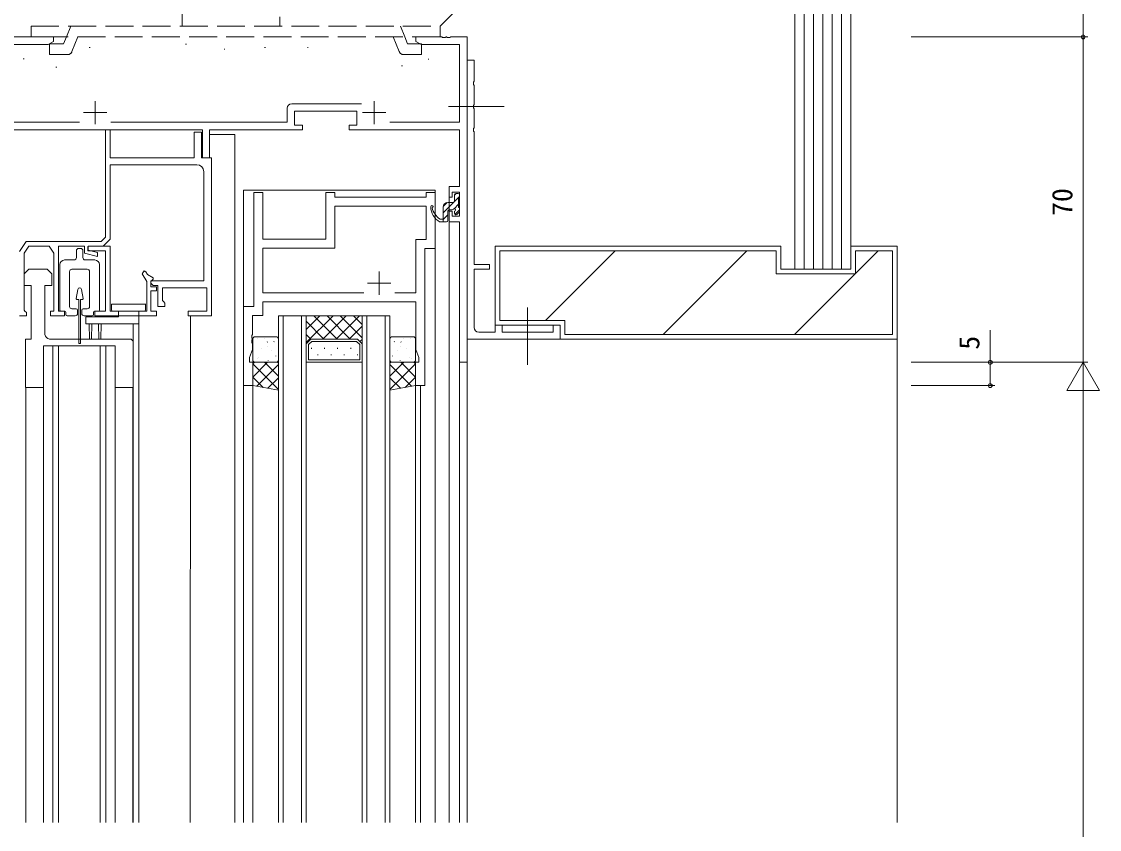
# Model space of a CAD drawing. Units: millimetres, scale not verified. Extents: x -567 to 567, y -403 to 403.
# Drawn here: x -405.8 to -173.9, y 44.7 to 218.5 of the extents above; entities that cross this region are included whole.
import ezdxf
from ezdxf.enums import TextEntityAlignment as Align

# ---------------------------------------------------------------- set-up
doc = ezdxf.new("R2010")
doc.units = ezdxf.units.MM
doc.header["$LTSCALE"] = 2
doc.linetypes.add('CHAIN2', pattern=[12, 9, -1, 1, -1])
doc.linetypes.add('DASHED3', pattern=[4, 3, -1])
for name, color, linetype, lineweight in [('0-1_USER1', 2, 'Continuous', 9), ('0-2_YKK_ZWAK', 4, 'Continuous', 9), ('0-4_YKK_12', 3, 'Continuous', 9), ('0-5_YKK_13', 3, 'Continuous', 18), ('0-6_YKK_D', 7, 'Continuous', 9), ('0-7_YSS_K', 6, 'Continuous', 9)]:
    doc.layers.add(name, color=color, linetype=linetype, lineweight=lineweight)
doc.styles.add('ＭＳ ゴシック', font='')
doc.styles.get('ＭＳ ゴシック').set_extended_font_data('MS Gothic')

msp = doc.modelspace()

# ---------------------------------------------------------------- linework, layer by layer
at = {"layer": '0-1_USER1'}
for p, q in [((-309.949, 215.156), (-309.949, 46.157)), ((-365.349, 194.151), (-359.949, 194.151)), ((-359.949, 46.157), (-359.949, 194.151)), ((-358.049, 182.156), (-316.849, 182.156)), ((-358.049, 182.156), (-358.049, 46.157)), ((-316.849, 182.156), (-316.849, 46.157)), ((-313.849, 180.956), (-313.849, 46.157)), ((-381.749, 46.157), (-381.749, 153.462)), ((-380.549, 46.157), (-380.549, 153.462)), ((-369.488, 46.157), (-369.449, 155.156)), ((-344.549, 155.156), (-350.549, 155.156)), ((-350.549, 155.156), (-350.549, 46.157)), ((-349.549, 155.156), (-349.549, 46.157)), ((-345.549, 155.156), (-345.549, 46.157)), ((-344.549, 155.156), (-344.549, 46.157)), ((-344.549, 155.054), (-344.448, 155.156)), ((-344.549, 152.226), (-341.619, 155.156)), ((-344.549, 149.398), (-338.791, 155.156)), ((-344.549, 153.965), (-340.74, 150.156)), ((-342.912, 155.156), (-337.912, 150.156)), ((-340.963, 150.156), (-335.963, 155.156)), ((-340.083, 155.156), (-335.083, 150.156)), ((-338.134, 150.156), (-333.134, 155.156)), ((-337.255, 155.156), (-332.549, 150.45)), ((-334.426, 155.156), (-332.549, 153.279)), ((-332.549, 155.156), (-332.549, 46.157)), ((-331.549, 155.156), (-331.549, 46.157)), ((-327.549, 155.156), (-327.549, 46.157)), ((-326.549, 155.156), (-326.549, 46.157)), ((-344.549, 151.136), (-343.559, 150.146)), ((-335.306, 150.156), (-332.549, 152.912)), ((-333.013, 149.62), (-332.549, 150.084)), ((-343.458, 148.27), (-343.458, 148.07)), ((-342.043, 146.855), (-342.043, 146.655)), ((-340.628, 148.27), (-340.628, 148.07)), ((-339.213, 146.855), (-339.213, 146.655)), ((-337.798, 148.27), (-337.798, 148.07)), ((-336.383, 146.855), (-336.383, 146.655)), ((-334.968, 148.27), (-334.968, 148.07)), ((-333.553, 146.855), (-333.553, 146.655)), ((-344.549, 145.156), (-332.549, 145.156)), ((-311.579, 145.656), (-311.579, 46.157)), ((-404.846, 46.157), (-404.846, 139.762)), ((-381.846, 46.157), (-381.846, 139.762)), ((-356.049, 140.656), (-356.049, 46.157)), ((-321.049, 140.656), (-321.049, 46.157)), ((-319.949, 140.156), (-319.949, 46.157))]:
    msp.add_line(p, q, dxfattribs=at)
at = {"layer": '0-1_USER1', "linetype": 'CHAIN2'}
for p, q in [((-301.957, 200.156), (-313.941, 200.156)), ((-296.948, 156.963), (-296.948, 144.593))]:
    msp.add_line(p, q, dxfattribs=at)
at = {"layer": '0-1_USER1'}
for points in [[(-326.549, 155.156), (-332.549, 155.156), (-332.549, 149.156), (-333.549, 150.156), (-343.549, 150.156), (-344.549, 149.156), (-344.549, 155.156), (-332.549, 155.156)], [(-344.049, 145.656), (-333.049, 145.656), (-333.049, 148.949), (-333.756, 149.656), (-343.342, 149.656)], [(-344.049, 145.656), (-344.049, 148.949), (-343.342, 149.656)]]:
    msp.add_lwpolyline(points, dxfattribs=at)
at = {"layer": '0-2_YKK_ZWAK', "linetype": 'DASHED3'}
for p, q in [((-350.245, 227.455), (-350.245, 217.455)), ((-396.139, 215.156), (-395.21, 217.456)), ((-323.351, 215.155), (-324.281, 217.455)), ((-315.745, 215.155), (-315.745, 217.455)), ((-315.745, 215.155), (-403.745, 215.156)), ((-394.941, 211.981), (-393.658, 215.156)), ((-324.549, 211.981), (-325.832, 215.155)), ((-395.868, 211.356), (-399.745, 211.356))]:
    msp.add_line(p, q, dxfattribs=at)
at = {"layer": '0-2_YKK_ZWAK'}
for p, q in [((-312.333, 181.456), (-312.679, 181.109)), ((-312.679, 179.856), (-312.679, 181.156)), ((-312.379, 181.456), (-311.879, 181.456)), ((-311.579, 181.156), (-311.579, 180.656)), ((-311.579, 180.795), (-315.079, 177.295)), ((-315.079, 178.556), (-315.079, 175.356)), ((-314.247, 179.541), (-315.065, 178.723)), ((-312.979, 179.556), (-314.079, 179.556)), ((-311.779, 179.181), (-312.772, 178.188)), ((-311.779, 180.456), (-311.779, 178.456)), ((-311.779, 179.923), (-311.649, 179.848)), ((-311.649, 178.408), (-311.649, 179.848)), ((-314.079, 176.881), (-315.079, 175.881)), ((-314.079, 177.656), (-314.079, 175.656)), ((-313.14, 177.956), (-313.779, 177.956)), ((-312.679, 177.156), (-312.679, 177.495)), ((-311.579, 177.967), (-312.597, 176.949)), ((-311.667, 177.444), (-312.167, 176.944)), ((-311.579, 178.256), (-311.579, 177.656)), ((-314.379, 175.356), (-315.879, 175.356)), ((-315.779, 175.956), (-315.079, 175.956)), ((-393.494, 169.661), (-393.094, 169.661)), ((-394.494, 167.161), (-396.544, 167.161)), ((-393.994, 167.661), (-393.994, 169.161)), ((-392.594, 169.161), (-392.594, 167.661)), ((-392.094, 167.161), (-390.044, 167.161)), ((-397.544, 156.362), (-397.544, 166.161)), ((-395.444, 164.661), (-395.444, 157.163)), ((-394.944, 165.161), (-391.644, 165.161)), ((-391.144, 164.661), (-391.144, 157.162)), ((-389.044, 156.361), (-389.044, 166.161)), ((-393.674, 160.833), (-394.028, 158.897)), ((-392.534, 158.897), (-392.887, 160.833)), ((-393.831, 158.661), (-393.481, 158.661)), ((-386.449, 156.462), (-386.449, 157.662)), ((-386.449, 157.662), (-379.049, 157.662)), ((-379.119, 156.462), (-379.119, 157.662)), ((-396.494, 156.162), (-397.344, 156.162)), ((-396.294, 155.462), (-396.294, 155.962)), ((-394.044, 156.663), (-394.945, 156.663)), ((-393.744, 155.662), (-393.744, 156.363)), ((-392.844, 155.661), (-392.844, 156.362)), ((-392.544, 156.662), (-391.644, 156.662)), ((-390.294, 155.461), (-390.294, 155.961)), ((-390.094, 156.161), (-389.244, 156.161)), ((-386.149, 156.162), (-379.349, 156.162)), ((-384.949, 154.962), (-384.949, 156.162)), ((-380.549, 153.462), (-380.549, 156.162)), ((-394.244, 155.162), (-395.994, 155.162)), ((-392.344, 155.161), (-390.594, 155.161)), ((-380.549, 153.462), (-391.949, 153.462)), ((-391.149, 150.162), (-391.236, 153.462)), ((-390.663, 153.462), (-390.749, 150.162)), ((-389.149, 150.162), (-389.236, 153.462)), ((-388.663, 153.462), (-388.749, 150.162)), ((-399.748, 150.162), (-382.248, 150.162)), ((-399.04, 148.662), (-399.04, 46.157)), ((-397.849, 148.662), (-397.849, 46.157)), ((-390.749, 150.162), (-391.149, 150.162)), ((-390.391, 150.162), (-390.791, 150.162)), ((-388.749, 150.162), (-389.149, 150.162)), ((-388.849, 148.662), (-388.849, 46.157)), ((-388.391, 150.162), (-388.791, 150.162)), ((-387.649, 148.662), (-387.649, 46.157)), ((-385.644, 148.662), (-385.644, 46.157)), ((-356.049, 145.656), (-356.049, 150.156)), ((-355.549, 150.656), (-351.049, 150.656)), ((-354.966, 150.208), (-354.959, 150.215)), ((-353.545, 150.316), (-353.501, 150.34)), ((-352.938, 149.475), (-352.892, 149.563)), ((-352.913, 148.486), (-352.906, 148.493)), ((-351.52, 149.582), (-351.476, 149.606)), ((-350.549, 150.156), (-350.549, 145.656)), ((-326.549, 150.156), (-326.549, 145.656)), ((-321.549, 150.656), (-326.049, 150.656)), ((-325.578, 149.582), (-325.622, 149.606)), ((-324.16, 149.475), (-324.206, 149.563)), ((-324.185, 148.486), (-324.192, 148.493)), ((-323.553, 150.316), (-323.597, 150.34)), ((-322.133, 150.208), (-322.139, 150.215)), ((-321.049, 145.656), (-321.049, 150.156)), ((-354.779, 146.235), (-354.735, 146.259)), ((-354.188, 148.125), (-354.144, 148.149)), ((-352.111, 147.692), (-352.067, 147.716)), ((-351.093, 146.503), (-351.087, 146.511)), ((-326.005, 146.503), (-326.011, 146.511)), ((-324.987, 147.692), (-325.031, 147.716)), ((-322.91, 148.125), (-322.954, 148.149)), ((-322.319, 146.235), (-322.363, 146.259)), ((-356.049, 144.812), (-355.706, 145.156)), ((-356.049, 141.984), (-352.878, 145.156)), ((-350.549, 139.312), (-356.049, 144.812)), ((-351.049, 145.156), (-355.549, 145.156)), ((-355.203, 140.002), (-350.549, 144.656)), ((-355.121, 146.02), (-355.114, 146.028)), ((-350.549, 142.141), (-353.564, 145.156)), ((-352.754, 145.501), (-352.71, 145.525)), ((-351.526, 145.156), (-351.509, 145.188)), ((-350.549, 144.969), (-350.735, 145.156)), ((-326.549, 144.969), (-326.363, 145.156)), ((-326.549, 142.141), (-323.534, 145.156)), ((-326.549, 139.312), (-321.049, 144.812)), ((-321.895, 140.002), (-326.549, 144.656)), ((-326.049, 145.156), (-321.549, 145.156)), ((-325.572, 145.156), (-325.589, 145.188)), ((-324.344, 145.501), (-324.388, 145.525)), ((-321.049, 141.984), (-324.221, 145.156)), ((-321.977, 146.02), (-321.984, 146.028)), ((-321.049, 144.812), (-321.392, 145.156)), ((-353.814, 139.749), (-356.049, 141.984)), ((-352.81, 139.567), (-350.549, 141.827)), ((-324.289, 139.567), (-326.549, 141.827)), ((-323.284, 139.749), (-321.049, 141.984)), ((-401.044, 139.762), (-404.948, 139.762))]:
    msp.add_line(p, q, dxfattribs=at)
at = {"layer": '0-2_YKK_ZWAK', "linetype": 'DASHED3'}
for points in [[(-371.245, 217.456), (-371.245, 227.456), (-350.245, 227.455)], [(-403.745, 215.156), (-403.745, 217.456), (-315.745, 217.455)], [(-399.745, 211.356), (-399.745, 213.656), (-396.745, 213.656), (-396.139, 215.156)], [(-323.622, 211.355), (-319.745, 211.355), (-319.745, 213.655), (-322.745, 213.655), (-323.351, 215.155)]]:
    msp.add_lwpolyline(points, dxfattribs=at)
at = {"layer": '0-2_YKK_ZWAK'}
for points in [[(-404.948, 139.762), (-404.948, 150.162), (-403.748, 150.162), (-403.748, 161.662), (-405.248, 161.662), (-405.25, 164.162), (-404.248, 165.162), (-400.248, 165.162), (-399.248, 164.162), (-399.248, 161.662), (-400.748, 161.662), (-400.748, 151.162)], [(-393.481, 158.661), (-393.481, 149.161), (-393.081, 149.161), (-393.081, 158.661), (-392.731, 158.661)], [(-384.949, 154.962), (-391.949, 154.962), (-391.949, 153.462)], [(-385.644, 148.662), (-401.044, 148.662), (-401.044, 46.157)], [(-382.248, 150.162), (-381.748, 149.662), (-381.748, 139.762), (-385.644, 139.762)]]:
    msp.add_lwpolyline(points, dxfattribs=at)
for points in [[(-356.049, 145.156), (-350.549, 145.156), (-350.549, 139.156), (-356.049, 140.156)], [(-321.049, 145.156), (-326.549, 145.156), (-326.549, 139.156), (-321.049, 140.156)]]:
    msp.add_lwpolyline(points, close=True, dxfattribs=at)
at = {"layer": '0-2_YKK_ZWAK', "linetype": 'DASHED3'}
for centre, start, end in [((-395.868, 212.356), 270.00087, 338.00572), ((-323.622, 212.355), 201.99428, 269.99913)]:
    msp.add_arc(centre, 1, start, end, dxfattribs=at)
at = {"layer": '0-2_YKK_ZWAK'}
for centre, radius, start, end in [((-312.379, 181.156), 0.3, 90, 180), ((-311.879, 181.156), 0.3, 0, 90), ((-317.529, 178.606), 0.25, 281.53696, 180), ((-313.782, 178.762), 4, 182.23928, 238.38315), ((-314.079, 178.556), 1, 90, 180), ((-312.979, 179.856), 0.3, 270, 0), ((-311.779, 180.656), 0.2, 270, 0), ((-313.592, 179.305), 4, 193.65276, 236.85607), ((-313.779, 177.656), 0.3, 90, 180), ((-313.14, 178.256), 0.3, 270, 326.94427), ((-312.679, 177.956), 0.25, 303.05573, 146.94427), ((-312.379, 177.495), 0.3, 123.05573, 180), ((-312.379, 177.156), 0.3, 180, 315), ((-311.779, 178.256), 0.2, 0, 90), ((-311.879, 177.656), 0.3, 315, 0), ((-314.379, 175.656), 0.3, 270, 0), ((-393.494, 169.161), 0.5, 90, 180), ((-393.094, 169.161), 0.5, 0, 90), ((-396.544, 166.161), 1, 90, 179.99997), ((-394.494, 167.661), 0.5, 270, 0), ((-392.094, 167.661), 0.5, 180, 269.99996), ((-391.904, 167.661), 0.5, 269.93603, 269.99996), ((-390.044, 166.161), 1, 359.99996, 89.99996), ((-394.944, 164.661), 0.5, 90, 179.99997), ((-391.644, 164.661), 0.5, 359.99996, 90), ((-393.281, 160.761), 0.4, 10.3411, 169.65884), ((-393.831, 158.861), 0.2, 169.65884, 270), ((-392.731, 158.861), 0.2, 270, 10.3411), ((-397.344, 156.362), 0.2, 179.99997, 269.99998), ((-396.494, 155.962), 0.2, 0, 89.99998), ((-395.994, 155.462), 0.3, 180, 269.99998), ((-394.944, 157.163), 0.5, 179.99997, 269.99997), ((-394.244, 155.662), 0.5, 269.99997, 359.99997), ((-394.044, 156.363), 0.3, 359.99997, 89.99997), ((-392.544, 156.362), 0.3, 90, 179.99997), ((-392.344, 155.661), 0.5, 179.99997, 270), ((-391.644, 157.162), 0.5, 270, 359.99996), ((-390.594, 155.461), 0.3, 270.00001, 359.99997), ((-390.094, 155.961), 0.2, 89.99999, 179.99997), ((-389.244, 156.361), 0.2, 269.99999, 359.99996), ((-386.149, 156.462), 0.3, 180, 270), ((-379.419, 156.462), 0.3, 270, 0), ((-399.748, 151.162), 1, 180, 270), ((-355.549, 150.156), 0.5, 90, 180), ((-351.049, 150.156), 0.5, 0, 90), ((-326.049, 150.156), 0.5, 90, 180), ((-321.549, 150.156), 0.5, 0, 90), ((-355.549, 145.656), 0.5, 180, 270), ((-351.049, 145.656), 0.5, 270, 0), ((-326.049, 145.656), 0.5, 180, 270), ((-321.549, 145.656), 0.5, 270, 0)]:
    msp.add_arc(centre, radius, start, end, dxfattribs=at)
at = {"layer": '0-4_YKK_12'}
for p, q in [((-237.449, 165.156), (-237.449, 322.666)), ((-235.449, 165.156), (-235.449, 322.666)), ((-233.449, 165.156), (-233.449, 322.666)), ((-231.449, 165.156), (-231.449, 322.666)), ((-229.449, 165.156), (-229.449, 322.666)), ((-315.745, 217.455), (-287.79, 245.156)), ((-370.496, 213.611), (-370.296, 213.611)), ((-391.215, 212.901), (-391.015, 212.901)), ((-362.244, 212.546), (-362.044, 212.546)), ((-353.548, 212.901), (-353.348, 212.901)), ((-344.32, 212.901), (-344.12, 212.901)), ((-405.412, 210.417), (-405.212, 210.417)), ((-324.044, 208.908), (-323.844, 208.908)), ((-318.365, 210.328), (-318.165, 210.328)), ((-398.402, 208.642), (-398.202, 208.642)), ((-302.949, 169.156), (-243.449, 169.156)), ((-302.949, 169.156), (-302.949, 154.155)), ((-293.086, 154.155), (-278.086, 169.156)), ((-267.802, 151.156), (-249.802, 169.156)), ((-243.449, 164.156), (-243.449, 169.156)), ((-239.518, 151.156), (-221.518, 169.156)), ((-226.449, 164.156), (-226.449, 169.156)), ((-226.449, 169.156), (-218.449, 169.156)), ((-218.449, 169.156), (-218.449, 151.156)), ((-226.449, 164.156), (-243.449, 164.156)), ((-288.949, 154.155), (-302.949, 154.155)), ((-288.949, 154.155), (-288.949, 151.156)), ((-218.449, 151.156), (-288.949, 151.156)), ((-217.449, 150.156), (-217.449, 46.157))]:
    msp.add_line(p, q, dxfattribs=at)
at = {"layer": '0-5_YKK_13'}
for p, q in [((-239.449, 165.156), (-239.449, 322.666)), ((-227.449, 165.156), (-227.449, 322.666)), ((-303.949, 170.156), (-242.449, 170.156)), ((-303.949, 153.156), (-303.949, 170.156)), ((-242.449, 165.156), (-242.449, 170.156)), ((-227.449, 170.156), (-217.449, 170.156)), ((-227.449, 165.156), (-227.449, 170.156)), ((-217.449, 150.156), (-217.449, 170.156)), ((-227.449, 165.156), (-242.449, 165.156)), ((-239.449, 165.156), (-227.449, 165.156)), ((-303.949, 153.156), (-289.949, 153.156)), ((-289.949, 150.156), (-289.949, 153.156)), ((-289.949, 150.156), (-217.449, 150.156))]:
    msp.add_line(p, q, dxfattribs=at)
at = {"layer": '0-6_YKK_D'}
for p, q in [((-389.949, 201.356), (-389.949, 196.356)), ((-332.641, 200.786), (-347.679, 200.786)), ((-329.949, 201.356), (-329.949, 196.356)), ((-392.449, 198.856), (-387.449, 198.856)), ((-332.449, 198.856), (-327.449, 198.856)), ((-328.849, 164.656), (-328.849, 159.656)), ((-331.349, 162.156), (-326.349, 162.156))]:
    msp.add_line(p, q, dxfattribs=at)
for points in [[(-408.319, 213.526), (-400.04, 213.526), (-398.949, 214.156), (-398.949, 215.156), (-409.949, 215.156)], [(-408.319, 195.156), (-366.849, 195.156), (-366.849, 189.156), (-365.349, 189.156), (-365.349, 195.156), (-345.349, 195.156), (-345.349, 196.156), (-347.049, 196.156), (-347.049, 199.156), (-333.649, 199.156), (-333.649, 196.156), (-335.349, 196.156), (-335.349, 195.156), (-311.579, 195.156), (-311.579, 182.956), (-313.849, 182.956), (-313.849, 180.656), (-313.149, 180.656), (-313.149, 181.756), (-311.579, 181.756), (-311.579, 176.556), (-313.149, 176.556), (-313.149, 177.656), (-313.849, 177.656), (-313.849, 175.356), (-311.579, 175.356), (-311.579, 145.156), (-309.949, 145.156), (-309.949, 215.156), (-313.491, 215.156), (-313.674, 215.036)], [(-313.674, 215.036), (-314.224, 215.036), (-314.407, 215.156), (-314.491, 215.156), (-314.674, 215.036), (-315.224, 215.036), (-315.407, 215.156), (-320.949, 215.156), (-320.949, 214.156), (-319.858, 213.526), (-311.579, 213.526), (-311.579, 196.786), (-326.599, 196.786)], [(-309.949, 150.156), (-309.949, 210.156), (-308.449, 210.156), (-308.449, 205.614), (-308.569, 205.431), (-308.569, 204.881), (-308.449, 204.697), (-308.449, 200.614), (-308.569, 200.431), (-308.569, 199.881), (-308.449, 199.697), (-308.449, 195.614), (-308.569, 195.431), (-308.569, 194.881), (-308.449, 194.697), (-308.449, 166.156), (-305.149, 166.156), (-305.149, 165.156), (-308.449, 165.156), (-308.449, 152.656)], [(-348.679, 199.786), (-348.679, 196.786), (-386.599, 196.786)], [(-393.299, 196.786), (-408.319, 196.786)], [(-364.949, 155.156), (-364.949, 189.156), (-367.049, 189.156), (-367.049, 194.656), (-368.679, 194.656), (-368.679, 189.156), (-386.749, 189.156), (-386.749, 195.156), (-387.749, 195.156), (-387.749, 172.07), (-388.663, 171.156), (-404.784, 171.156), (-406.249, 168.959)], [(-399.549, 155.156), (-396.549, 155.156), (-396.549, 156.156), (-397.849, 156.156), (-397.849, 170.156), (-392.249, 170.156), (-392.249, 168.631), (-389.449, 167.931), (-389.449, 168.756), (-391.449, 169.256), (-391.449, 170.156), (-388.249, 170.156), (-386.749, 171.656), (-386.749, 187.656), (-368.079, 187.656)], [(-366.579, 186.156), (-366.579, 162.656), (-377.949, 162.656), (-377.949, 162.156), (-377.449, 161.656), (-376.449, 161.656), (-376.449, 157.156), (-374.949, 157.156), (-374.949, 157.856), (-375.199, 158.152), (-375.449, 158.447), (-375.449, 161.156), (-365.949, 161.156), (-365.949, 156.156), (-369.949, 156.156), (-369.949, 155.156), (-364.949, 155.156)], [(-332.199, 160.086), (-353.919, 160.086), (-353.919, 169.726), (-338.419, 169.726), (-338.419, 178.726), (-318.779, 178.726), (-318.779, 171.586), (-320.979, 171.586), (-320.979, 160.086), (-325.499, 160.086)], [(-406.249, 155.156), (-404.749, 155.156), (-404.749, 155.856), (-405.049, 156.156), (-405.249, 156.356), (-405.249, 168.656), (-404.249, 170.156), (-399.849, 170.156), (-398.849, 168.656), (-398.849, 156.156), (-399.549, 156.156), (-399.549, 155.156)], [(-307.449, 151.656), (-303.949, 151.656), (-303.949, 153.156), (-302.449, 153.156), (-302.449, 151.656), (-291.449, 151.656), (-291.449, 153.156), (-289.949, 153.156), (-289.949, 150.156), (-309.949, 150.156)]]:
    msp.add_lwpolyline(points, dxfattribs=at)
for points in [[(-319.049, 169.656), (-319.049, 140.156), (-321.049, 140.156), (-321.049, 145.156), (-320.349, 145.156), (-320.349, 146.156), (-320.979, 147.887), (-320.979, 158.156), (-344.701, 158.156), (-353.919, 158.156), (-353.919, 155.226), (-356.119, 155.226), (-356.119, 151.114), (-356.239, 150.931), (-356.239, 150.381), (-356.119, 150.197), (-356.119, 150.114), (-356.239, 149.931), (-356.239, 149.381), (-356.119, 149.197), (-356.119, 147.887), (-356.749, 146.156), (-356.749, 145.156), (-356.049, 145.156), (-356.049, 140.156), (-358.049, 140.156), (-358.049, 157.156), (-355.849, 157.156), (-355.849, 181.656), (-353.919, 181.656), (-353.919, 171.656), (-340.349, 171.656), (-340.349, 181.656), (-338.419, 181.656), (-338.419, 180.656), (-318.779, 180.656), (-318.779, 181.656), (-316.849, 181.656), (-316.849, 169.656)], [(-386.749, 156.156), (-386.749, 170.156), (-390.549, 170.156), (-391.549, 170.068), (-391.549, 169.156), (-387.749, 169.156), (-387.749, 156.156), (-390.049, 156.156), (-390.049, 155.156), (-376.749, 155.156), (-376.749, 156.156), (-377.949, 156.156), (-377.949, 160.556), (-376.749, 160.556), (-376.749, 161.356), (-377.949, 161.356), (-377.949, 162.556), (-377.449, 163.056), (-377.449, 163.334), (-378.7, 164.056), (-379.032, 164.631), (-379.421, 164.856), (-379.811, 164.181), (-378.849, 162.515), (-378.849, 156.156)]]:
    msp.add_lwpolyline(points, close=True, dxfattribs=at)
for centre, radius, start, end in [((-347.679, 199.786), 1, 90.00001, 179.99999), ((-368.079, 186.156), 1.5, 0.00001, 89.99999), ((-307.449, 152.656), 1, 180.00001, 269.99999)]:
    msp.add_arc(centre, radius, start, end, dxfattribs=at)
at = {"layer": '0-7_YSS_K'}
for p, q in [((-177.449, 245.156), (-177.449, 215.156)), ((-214.449, 215.156), (-176.449, 215.156)), ((-214.449, 215.156), (-176.449, 215.156)), ((-177.449, 145.156), (-177.449, 215.156)), ((-214.449, 145.156), (-176.449, 145.156)), ((-214.449, 145.156), (-176.449, 145.156)), ((-214.449, 145.156), (-196.449, 145.156)), ((-177.449, 145.156), (-180.949, 139.093)), ((-177.449, 145.156), (-173.949, 139.093)), ((-177.449, 145.156), (-177.449, 133.031)), ((-214.449, 140.156), (-196.449, 140.156)), ((-180.949, 139.093), (-173.949, 139.093)), ((-177.449, 138.156), (-177.449, -97.845))]:
    msp.add_line(p, q, dxfattribs=at)
msp.add_lwpolyline([(-197.449, 140.156), (-197.449, 145.156), (-197.449, 152.056)], dxfattribs=at)
for centre in [(-177.449, 215.156), (-177.449, 215.156), (-197.449, 145.156), (-197.449, 140.156)]:
    msp.add_circle(centre, 0.425, dxfattribs=at)

# ---------------------------------------------------------------- texts
at = {"layer": '0-7_YSS_K', "style": 'ＭＳ ゴシック'}
for s, p in [('70', (-178.449, 176.636)), ('5', (-198.449, 147.856))]:
    msp.add_text(s, height=4.399, rotation=90, dxfattribs=at).set_placement(p, align=Align.BOTTOM_LEFT)

doc.saveas('drawing.dxf')
